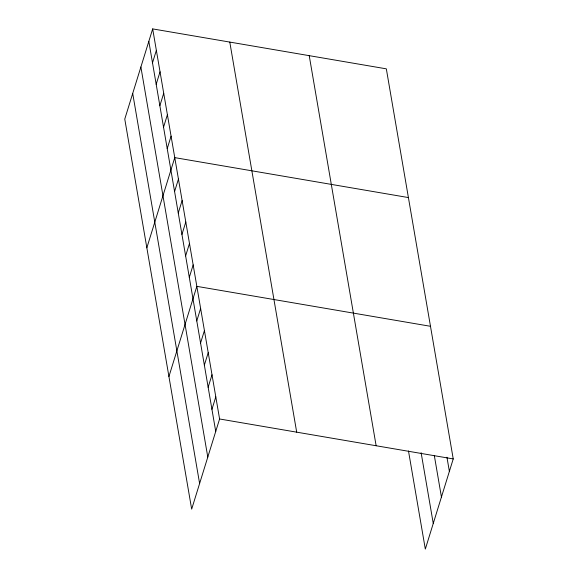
<?xml version="1.0" encoding="UTF-8"?>
<svg xmlns="http://www.w3.org/2000/svg" width="578" height="578" viewBox="0 0 578 578"><rect width="100%" height="100%" fill="white"/><g stroke="black" fill="none" stroke-linecap="round" stroke-linejoin="round"><path stroke-width="0.87" d="M152.679 28.9L124.769 119.075L191.672 509.16L219.589 418.985L152.679 28.9L386.328 68.84L453.231 458.925L425.321 549.1L408.487 450.956M152.505 62.814L156.363 50.351M156.183 84.272L160.041 71.809M159.86 105.723L163.719 93.26M163.545 127.182L167.403 114.719M167.223 148.633L171.081 136.17M146.848 247.803L174.758 157.628L408.408 197.568M174.585 191.542L178.443 179.079M178.262 213L182.121 200.537M181.94 234.451L185.798 221.988M185.625 255.91L189.483 243.446M189.302 277.361L193.16 264.897M168.928 376.531L196.838 286.356L430.487 326.295M196.773 320.92L200.631 308.457M200.566 343.029L204.424 330.565M204.359 365.13L208.217 352.667M208.152 387.238L212.01 374.775M211.938 409.34L215.796 396.876M219.589 418.985L453.231 458.925M446.946 457.241L449.373 471.388M434.309 455.471L441.433 497.029M421.124 452.719L433.254 523.451M309.223 55.661L376.134 445.746M229.784 42.078L296.695 432.163M148.821 41.363L215.731 431.448M140.888 67.012L207.791 457.09M132.709 93.434L199.612 483.519"/></g></svg>
